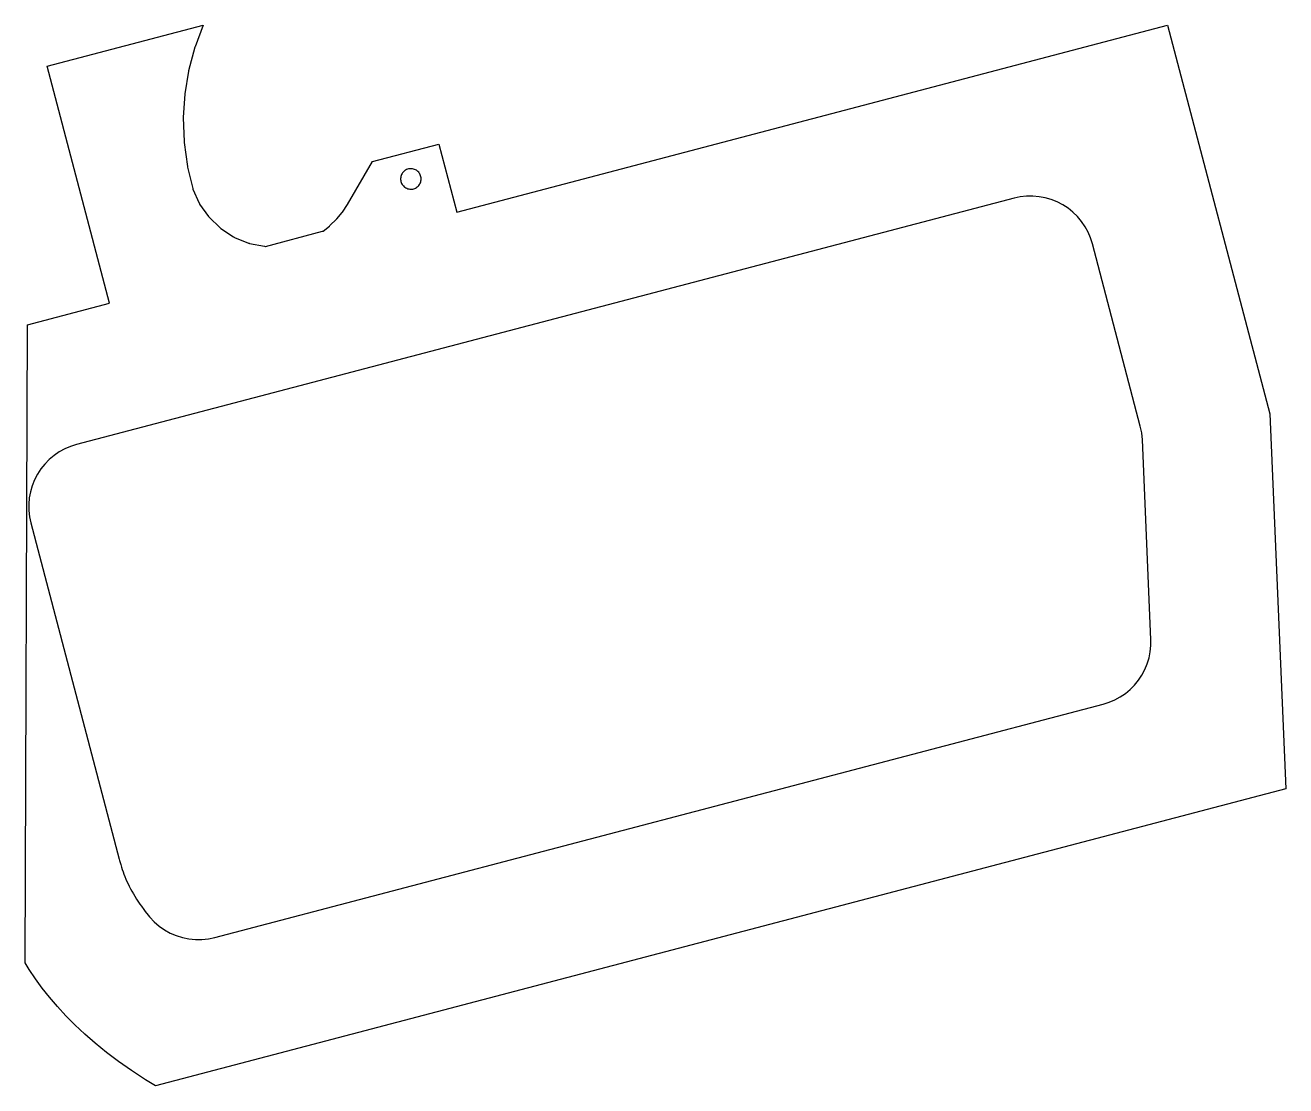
# Model space of a CAD drawing. Header units: millimetres. Extents: x 0 to 491, y 0 to 413.
import ezdxf

# ---------------------------------------------------------------- set-up
doc = ezdxf.new("R2010")
doc.units = ezdxf.units.MM

msp = doc.modelspace()

# ---------------------------------------------------------------- linework, layer by layer
for points in [[(491.27, 115.7), (50.82, 0), (46.92, 2.36), (41.48, 5.91), (36.41, 9.46), (31.69, 13.03), (27.29, 16.59), (23.2, 20.17), (19.39, 23.74), (15.84, 27.32), (12.55, 30.9), (9.49, 34.48), (9.42, 34.43), (9.42, 34.43), (9.42, 34.43), (9.42, 34.43), (9.47, 34.47), (9.49, 34.48), (6.65, 38.07), (4.02, 41.67), (1.59, 45.28), (0, 47.85), (0.93, 296.55), (32.81, 304.93), (8.54, 397.29), (69.34, 413.27), (69.33, 413.25), (66.2, 404.91), (66.14, 404.72), (63.7, 395.55), (63.66, 395.36), (62.22, 386.56), (62.2, 386.37), (61.61, 377.48), (61.61, 377.28), (61.93, 367.79), (61.95, 367.59), (63.23, 358.18), (63.27, 357.98), (65.27, 349.69), (65.32, 349.52), (65.38, 349.35), (67.8, 343.92), (67.88, 343.75), (67.98, 343.58), (71.4, 338.7), (71.51, 338.55), (71.64, 338.41), (75.92, 334.27), (76.06, 334.14), (76.22, 334.03), (81.22, 330.78), (81.38, 330.68), (81.56, 330.6), (87.08, 328.37), (87.26, 328.31), (87.44, 328.26), (93.28, 327.13), (93.47, 327.1), (93.58, 327.1), (115.89, 332.96), (116.06, 333.07), (118.57, 335.03), (118.73, 335.17), (121.3, 337.65), (121.45, 337.82), (123.48, 340.27), (123.6, 340.44), (125.57, 343.42), (135.34, 360.14), (161.21, 366.94), (168.16, 340.48), (445.22, 413.27), (484.99, 261.9)], [(150.23, 349.37), (150.63, 349.38), (151.02, 349.43), (151.41, 349.53), (151.79, 349.66), (152.15, 349.82), (152.49, 350.02), (152.81, 350.26), (153.11, 350.53), (153.38, 350.82), (153.62, 351.14), (153.82, 351.48), (153.99, 351.84), (154.13, 352.22), (154.22, 352.61), (154.28, 353), (154.3, 353.4), (154.27, 353.8), (154.21, 354.19), (154.11, 354.58), (153.97, 354.95), (153.79, 355.31), (153.58, 355.65), (153.34, 355.96), (153.07, 356.25), (152.77, 356.51), (152.44, 356.74), (152.09, 356.94), (151.73, 357.1), (151.35, 357.23), (150.96, 357.31), (150.57, 357.36), (150.17, 357.37), (149.77, 357.33), (149.38, 357.26), (148.99, 357.15), (148.62, 357), (148.27, 356.82), (147.94, 356.6), (147.63, 356.35), (147.34, 356.07), (147.09, 355.76), (146.87, 355.43), (146.68, 355.08), (146.53, 354.71), (146.41, 354.33), (146.34, 353.93), (146.3, 353.54), (146.3, 353.14), (146.35, 352.74), (146.43, 352.35), (146.55, 351.97), (146.71, 351.61), (146.9, 351.26), (147.13, 350.93), (147.38, 350.63), (147.67, 350.35), (147.99, 350.1), (148.32, 349.89), (148.68, 349.71), (149.05, 349.57), (149.44, 349.46), (149.83, 349.4)], [(420.09, 148.7), (422.4, 149.43), (424.63, 150.37), (426.76, 151.53), (428.76, 152.89), (430.63, 154.44), (432.33, 156.16), (433.86, 158.04), (435.2, 160.06), (436.34, 162.19), (437.27, 164.43), (437.98, 166.75), (438.46, 169.12), (438.7, 171.53), (438.72, 173.95), (435.38, 251.71), (435.12, 254.37), (434.58, 256.99), (415.92, 328.02), (415.18, 330.36), (414.22, 332.62), (413.04, 334.77), (411.65, 336.79), (410.07, 338.67), (408.32, 340.39), (406.4, 341.92), (404.35, 343.26), (402.17, 344.39), (399.89, 345.3), (397.54, 345.99), (395.13, 346.44), (392.68, 346.65), (390.23, 346.63), (387.79, 346.36), (385.39, 345.85), (20.01, 249.87), (17.67, 249.13), (15.42, 248.17), (13.27, 246.99), (11.24, 245.6), (9.36, 244.02), (7.65, 242.27), (6.11, 240.35), (4.77, 238.3), (3.64, 236.12), (2.73, 233.84), (2.04, 231.49), (1.59, 229.08), (1.38, 226.63), (1.41, 224.18), (1.68, 221.74), (2.18, 219.34), (36.61, 88.29), (36.74, 87.81), (37.21, 86.17), (37.5, 85.21), (37.8, 84.29), (38.13, 83.35), (38.48, 82.42), (38.84, 81.49), (39.25, 80.53), (39.65, 79.63), (40.11, 78.63), (40.54, 77.75), (41.08, 76.71), (41.54, 75.85), (42.16, 74.76), (42.66, 73.92), (43.37, 72.77), (43.89, 71.96), (44.71, 70.74), (45.26, 69.96), (46.2, 68.67), (46.78, 67.91), (47.86, 66.54), (48.46, 65.82), (48.55, 65.71), (50.3, 63.86), (52.23, 62.2), (54.32, 60.74), (56.54, 59.5), (58.88, 58.5), (61.31, 57.74), (63.81, 57.23), (66.34, 56.97), (68.89, 56.98), (71.42, 57.24), (73.91, 57.76)]]:
    msp.add_lwpolyline(points, close=True)

doc.saveas('drawing.dxf')
